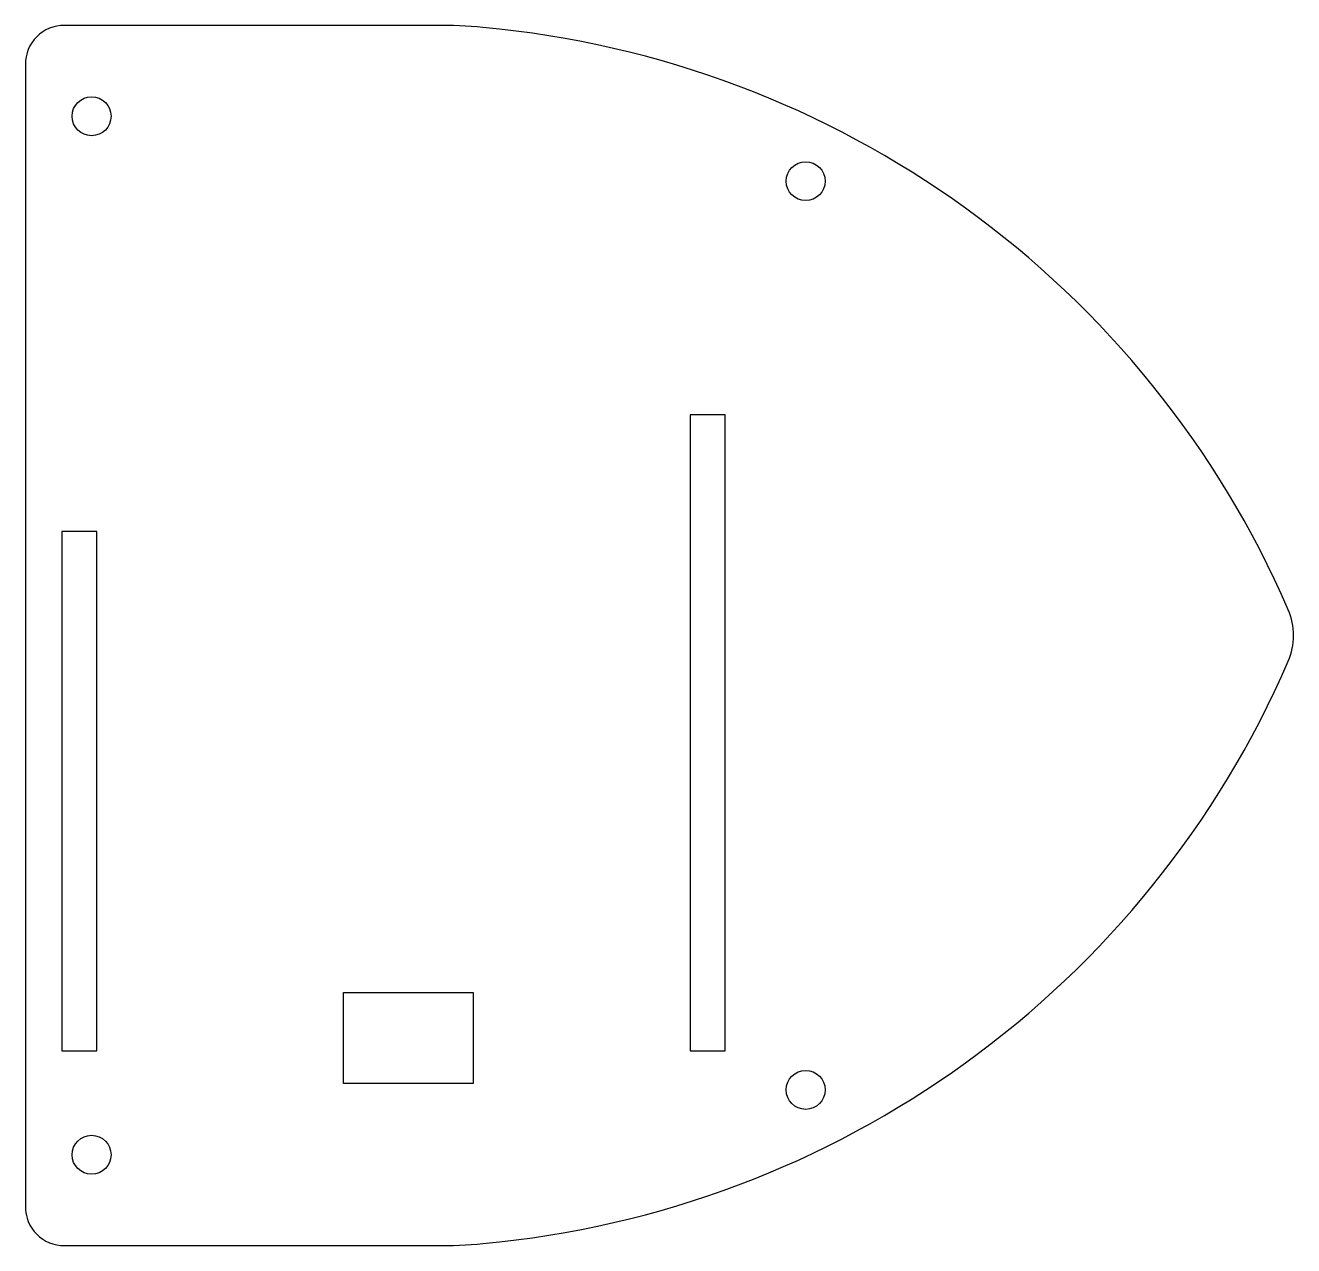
# Model space of a CAD drawing. Extents: x 1219.2 to 1316.9, y 581.3 to 675.3.
import ezdxf

# ---------------------------------------------------------------- set-up
doc = ezdxf.new("R2010")
doc.units = 0
doc.header["$MEASUREMENT"] = 0
doc.layers.get('0').update_dxf_attribs({"linetype": 'CONTINUOUS'})

msp = doc.modelspace()

# ---------------------------------------------------------------- linework, layer by layer
for points in [[(1254.422, 675.106, 0.022638), (1250.805, 675.269), (1222.176, 675.269, 0.414214), (1219.176, 672.269), (1219.176, 584.269, 0.414214), (1222.176, 581.269), (1250.805, 581.269, 0.022638), (1254.422, 581.433, 0.274331), (1316.447, 626.28, 0.207547), (1316.447, 630.259, 0.274331)], [(1222.776, 668.269, -1), (1225.776, 668.269, -1)], [(1277.776, 663.269, -1), (1280.776, 663.269, -1)], [(1280.776, 593.269, -1), (1277.776, 593.269, -1)], [(1225.776, 588.269, -1), (1222.776, 588.269, -1)]]:
    msp.add_lwpolyline(points, format="xyb", close=True)
for points in [[(1273.076, 596.269), (1273.076, 645.269), (1270.376, 645.269), (1270.376, 596.269)], [(1224.676, 596.269), (1224.676, 636.269), (1221.976, 636.269), (1221.976, 596.269)], [(1253.676, 600.769), (1253.676, 593.769), (1243.676, 593.769), (1243.676, 600.769)]]:
    msp.add_lwpolyline(points, close=True)

doc.saveas('drawing.dxf')
